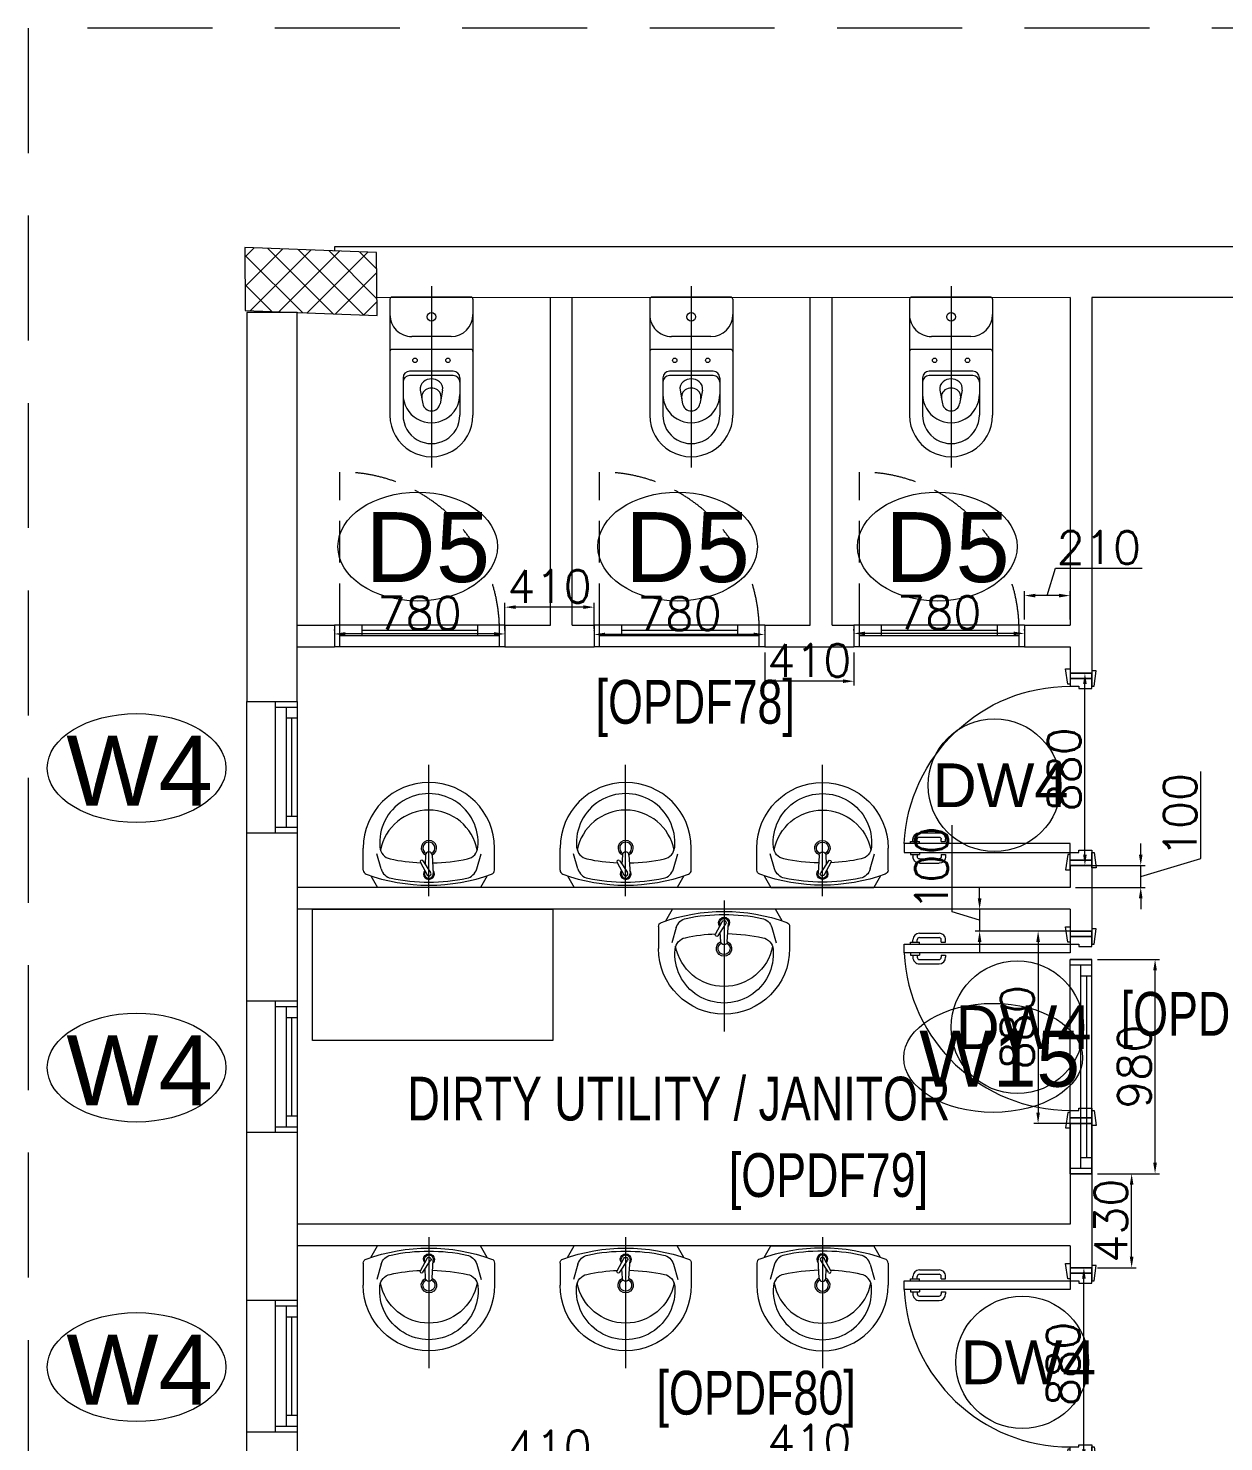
# Model space of a CAD drawing. Header units: millimetres. Extents: x -2143172 to 5255, y -610845 to 279739.
# Drawn here: x -1110147 to -1104679, y -578184 to -571718 of the extents above; entities that cross this region are included whole.
import ezdxf

# ---------------------------------------------------------------- set-up
doc = ezdxf.new("R2010")
doc.units = ezdxf.units.MM
doc.header["$LTSCALE"] = 30
doc.linetypes.add('HIDDEN', pattern=[9.525, 6.35, -3.175])
doc.linetypes.add('HIDDEN2', pattern=[0.1875, 0.125, -0.0625])
doc.layers.get('0').update_dxf_attribs({"lineweight": 5})
doc.layers.get('Defpoints').update_dxf_attribs({"lineweight": 5})
for name, color, linetype, lineweight in [('72_EGR_BASE_TEXT', 7, 'Continuous', 5), ('Al door tag', 4, 'Continuous', 5), ('Al Window tag', 5, 'Continuous', 5), ('Aluminum', 7, 'Continuous', 5), ('C-HYDR-CTCH', 6, 'Continuous', 5), ('dims.', 152, 'Continuous', 5), ('DTAG', 20, 'Continuous', 9), ('Hatch', 252, 'Continuous', 5), ('LOADING', 163, 'Continuous', 5), ('New Aluminium', 250, 'Continuous', 5), ('Proj', 7, 'HIDDEN2', 5), ('SANIT', 250, 'Continuous', 5), ('Structure', 20, 'Continuous', 5), ('Walls', 32, 'Continuous', 5)]:
    doc.layers.add(name, color=color, linetype=linetype, lineweight=lineweight)
doc.layers.add('Wooden Joinery', color=7, linetype='Continuous', lineweight=5, true_color=0x521300)
doc.styles.add('SIMPLEX', font='SIMPLEX.shx', dxfattribs={"height": 150})
doc.styles.add('TTLB-A0-JeddahDP$0$swis721', font='swiss.ttf')
doc.styles.add('X3G_ENTITY_9EC9', font='swisscl.ttf', dxfattribs={"height": 0.2})
doc.styles.add('X3G_ENTITY_9F38', font='swisscl.ttf', dxfattribs={"height": 0.2})
doc.dimstyles.new('Buk', dxfattribs={"dimtxt": 150, "dimasz": 50, "dimexe": 20, "dimexo": 25, "dimgap": 20, "dimtad": 1, "dimdec": 0, "dimrnd": 5, "dimdsep": 46, "dimtxsty": 'SIMPLEX', "dimcen": 0, "dimdle": 20, "dimclrd": 256, "dimclre": 256, "dimclrt": 256, "dimadec": 0, "dimazin": 0, "dimtfac": 0.0075, "dimtdec": 0, "dimtmove": 1, "dimatfit": 2, "dimldrblk": 'ARCHTICK', "dimfxl": 1, "dimtolj": 1, "dimtzin": 0, "dimlwd": -1, "dimlwe": -1, "dimarcsym": 0})

# ---------------------------------------------------------------- blocks, each defined once
blk = doc.blocks.new('lav-manta 60')
at = {"layer": 'SANIT'}
for p, q in [((-0.2658, -0.0529), (-0.2358, 0)), ((-0.2358, 0), (0.2358, 0)), ((0, 0.04), (0, -0.56)), ((0.2658, -0.0529), (0.2358, 0)), ((-0.015, -0.1473), (-0.0199, -0.064)), ((0.0389, -0.1142), (0.0087, -0.0575)), ((0.0191, -0.077), (0.0199, -0.064)), ((-0.3, -0.0789), (-0.3, -0.18)), ((-0.2185, -0.0841), (-0.2383, -0.1537)), ((0.0274, -0.121), (-0.0078, -0.0673)), ((0.015, -0.1473), (0.0174, -0.1057)), ((0.2185, -0.0841), (0.2383, -0.1537)), ((0.3, -0.0789), (0.3, -0.18))]:
    blk.add_line(p, q, dxfattribs=at)
for centre, radius, start, end in [((-0.28, -0.0789), 0.02, 109.82288, 180), ((0, -0.8557), 0.8457, 70.17712, 109.82288), ((-0.1608, -0.1006), 0.06, 101.80862, 164.07939), ((0, -0.8696), 0.8457, 78.19138, 101.80862), ((0, -0.0617), 0.025, 320.74745, 220.36799), ((0, -0.0617), 0.02, 353.26708, 186.68201), ((0, -0.0617), 0.00966, 25.41267, 215.95772), ((0.1608, -0.1006), 0.06, 15.92061, 78.19138), ((0.28, -0.0789), 0.02, 0, 70.17712), ((0, -0.9572), 0.8457, 91.15716, 102.08826), ((0, -0.9572), 0.8457, 88.54856, 88.84398), ((0.0332, -0.1176), 0.00666, 210.68519, 30.68519), ((0, -0.9572), 0.8457, 77.91174, 87.42745), ((0, -0.18), 0.3, 180, 0), ((0, -0.2039), 0.2252, 174.81422, 5.18578), ((-0.1645, -0.189), 0.06, 102.08826, 174.81422), ((0, -0.1282), 0.2252, 190.60973, 349.39027), ((0, -0.18), 0.035, 115.31059, 64.68941), ((0, -0.18), 0.0275, 117.14957, 62.85043), ((0, -0.1473), 0.015, 180, 0), ((0.1645, -0.189), 0.06, 5.18578, 77.91174)]:
    blk.add_arc(centre, radius, start, end, dxfattribs=at)
blk = doc.blocks.new('WC manta')
at = {"layer": 'SANIT'}
for p, q in [((-0.13, 0.18), (-0.13, -0.18)), ((-0.12, 0.19), (0.41, 0.19)), ((0.109, 0.18), (0.109, -0.18)), ((0.239, 0.13), (0.41, 0.13)), ((0.05, 0.09), (0.05, -0.09)), ((0.209, 0.1), (0.209, -0.1)), ((0.229, 0.1), (0.229, -0.1)), ((-0.18, 0), (0.65, 0)), ((0.2955, 0.051), (0.3581, 0.0393)), ((0.2955, -0.051), (0.3581, -0.0393)), ((-0.12, -0.19), (0.41, -0.19)), ((0.239, -0.13), (0.41, -0.13))]:
    blk.add_line(p, q, dxfattribs=at)
for centre, radius in [((0.159, 0.0752), 0.01), ((-0.04, 0), 0.02), ((0.159, -0.0753), 0.01)]:
    blk.add_circle(centre, radius, dxfattribs=at)
for centre, radius, start, end in [((-0.12, 0.18), 0.01, 90, 180), ((-0.05, 0.09), 0.1, 0, 90), ((0.119, 0.18), 0.01, 90, 180), ((0.239, 0.1), 0.03, 90, 180), ((0.259, 0.1), 0.03, 90, 180), ((0.3147, 0), 0.13, 270, 90), ((0.41, 0), 0.19, 270, 90), ((0.41, 0), 0.13, 270, 90), ((0.3029, 0), 0.0588, 141.52497, 218.47503), ((0.2882, 0.0117), 0.04, 79.42885, 141.52497), ((0.3454, 0), 0.0588, 166.41759, 193.58241), ((0.3271, 0.0044), 0.04, 79.42885, 166.41759), ((0.3507, 0), 0.04, 280.57115, 79.42885), ((0.2882, -0.0117), 0.04, 218.47503, 280.57115), ((0.3271, -0.0044), 0.04, 193.58241, 280.57115), ((-0.05, -0.09), 0.1, 270, 0), ((0.239, -0.1), 0.03, 180, 270), ((0.259, -0.1), 0.03, 180, 270), ((-0.12, -0.18), 0.01, 180, 270), ((0.119, -0.18), 0.01, 180, 270)]:
    blk.add_arc(centre, radius, start, end, dxfattribs=at)
blk = doc.blocks.new('*D663')
at = {"layer": 'Defpoints', "color": 0, "transparency": 16777216}
for p in [(-1105318.6, -577388.1), (-1105282, -577388.1, 0.1), (-1105282, -578268.1, 0.1)]:
    blk.add_point(p, dxfattribs=at)
at = {"layer": 'dims.', "linetype": 'Continuous', "transparency": 16777216}
for p, q in [((-1105307, -577388.1), (-1105338.6, -577388.1)), ((-1105307, -578268.1), (-1105338.6, -578268.1))]:
    blk.add_line(p, q, dxfattribs=at)
at = {"layer": 'dims.', "transparency": 16777216}
blk.add_line((-1105318.6, -578218.1), (-1105318.6, -577438.1), dxfattribs=at)
for points in [[(-1105327, -577438.1), (-1105310.3, -577438.1), (-1105318.6, -577388.1)], [(-1105327, -578218.1), (-1105310.3, -578218.1), (-1105318.6, -578268.1)]]:
    blk.add_solid(points, dxfattribs=at)
at = {"layer": 'dims.', "transparency": 16777216, "insert": (-1105413.6, -577828.1), "char_height": 150, "attachment_point": 5, "rotation": 90, "style": 'SIMPLEX'}
blk.add_mtext('\\A1;880', dxfattribs=at)
blk = doc.blocks.new('_ArchTick')
at = {"color": 0, "linetype": 'ByBlock', "const_width": 0.15}
blk.add_lwpolyline([(-0.5, -0.5), (0.5, 0.5)], dxfattribs=at)
blk = doc.blocks.new('*D666')
at = {"layer": 'Defpoints', "color": 0, "transparency": 16777216}
for p in [(-1106778.7, -578276.6), (-1106778.7, -578388.1, 0.1), (-1106370.3, -578388.1, 0.1)]:
    blk.add_point(p, dxfattribs=at)
at = {"layer": 'dims.', "linetype": 'Continuous', "transparency": 16777216}
for p, q in [((-1106778.7, -578363.1), (-1106778.7, -578256.6)), ((-1106370.3, -578363.1), (-1106370.3, -578256.6))]:
    blk.add_line(p, q, dxfattribs=at)
at = {"layer": 'dims.', "transparency": 16777216}
blk.add_line((-1106420.3, -578276.6), (-1106728.7, -578276.6), dxfattribs=at)
for points in [[(-1106728.7, -578268.3), (-1106728.7, -578285), (-1106778.7, -578276.6)], [(-1106420.3, -578268.3), (-1106420.3, -578285), (-1106370.3, -578276.6)]]:
    blk.add_solid(points, dxfattribs=at)
at = {"layer": 'dims.', "transparency": 16777216, "insert": (-1106574.5, -578181.6), "char_height": 150, "attachment_point": 5, "style": 'SIMPLEX'}
blk.add_mtext('\\A1;410', dxfattribs=at)
blk = doc.blocks.new('*D668')
at = {"layer": 'Defpoints', "color": 0, "transparency": 16777216}
for p in [(-1107967, -578303.4), (-1107967, -578388.1, 0.1), (-1107558.7, -578388.1, 0.1)]:
    blk.add_point(p, dxfattribs=at)
at = {"layer": 'dims.', "linetype": 'Continuous', "transparency": 16777216}
for p, q in [((-1107967, -578363.1), (-1107967, -578283.4)), ((-1107558.7, -578363.1), (-1107558.7, -578283.4))]:
    blk.add_line(p, q, dxfattribs=at)
at = {"layer": 'dims.', "transparency": 16777216}
blk.add_line((-1107608.7, -578303.4), (-1107917, -578303.4), dxfattribs=at)
for points in [[(-1107917, -578295), (-1107917, -578311.7), (-1107967, -578303.4)], [(-1107608.7, -578295), (-1107608.7, -578311.7), (-1107558.7, -578303.4)]]:
    blk.add_solid(points, dxfattribs=at)
at = {"layer": 'dims.', "transparency": 16777216, "insert": (-1107762.8, -578208.4), "char_height": 150, "attachment_point": 5, "style": 'SIMPLEX'}
blk.add_mtext('\\A1;410', dxfattribs=at)
blk = doc.blocks.new('*D670')
at = {"layer": 'Defpoints', "color": 0, "transparency": 16777216}
for p in [(-1105382, -575748.1, 0.1), (-1105795.5, -575848.1), (-1105382, -575848.1, 0.1)]:
    blk.add_point(p, dxfattribs=at)
at = {"layer": 'dims.', "transparency": 16777216}
for p, q in [((-1105920.5, -575760.6), (-1105920.5, -575363.5)), ((-1105795.5, -575698.1), (-1105795.5, -575648.1)), ((-1105795.5, -575798.1), (-1105920.5, -575760.6)), ((-1105795.5, -575748.1), (-1105795.5, -575848.1)), ((-1105795.5, -575748.1), (-1105795.5, -575848.1)), ((-1105795.5, -575898.1), (-1105795.5, -575948.1))]:
    blk.add_line(p, q, dxfattribs=at)
at = {"layer": 'dims.', "linetype": 'Continuous', "transparency": 16777216}
for p, q in [((-1105407, -575748.1), (-1105815.5, -575748.1)), ((-1105407, -575848.1), (-1105815.5, -575848.1))]:
    blk.add_line(p, q, dxfattribs=at)
at = {"layer": 'dims.', "transparency": 16777216}
for points in [[(-1105803.9, -575698.1), (-1105787.2, -575698.1), (-1105795.5, -575748.1)], [(-1105803.9, -575898.1), (-1105787.2, -575898.1), (-1105795.5, -575848.1)]]:
    blk.add_solid(points, dxfattribs=at)
at = {"layer": 'dims.', "transparency": 16777216, "insert": (-1106015.5, -575562.1), "char_height": 150, "attachment_point": 5, "rotation": 90, "style": 'SIMPLEX'}
blk.add_mtext('\\A1;100', dxfattribs=at)
blk = doc.blocks.new('*D671')
at = {"layer": 'Defpoints', "color": 0, "transparency": 16777216}
for p in [(-1105332, -575848.1, 0.1), (-1105528, -576728.1), (-1105332, -576728.1, 0.1)]:
    blk.add_point(p, dxfattribs=at)
at = {"layer": 'dims.', "linetype": 'Continuous', "transparency": 16777216}
for p, q in [((-1105357, -575848.1), (-1105548, -575848.1)), ((-1105357, -576728.1), (-1105548, -576728.1))]:
    blk.add_line(p, q, dxfattribs=at)
at = {"layer": 'dims.', "transparency": 16777216}
blk.add_line((-1105528, -575898.1), (-1105528, -576678.1), dxfattribs=at)
for points in [[(-1105536.3, -575898.1), (-1105519.6, -575898.1), (-1105528, -575848.1)], [(-1105536.3, -576678.1), (-1105519.6, -576678.1), (-1105528, -576728.1)]]:
    blk.add_solid(points, dxfattribs=at)
at = {"layer": 'dims.', "transparency": 16777216, "insert": (-1105623, -576288.1), "char_height": 150, "attachment_point": 5, "rotation": 90, "style": 'SIMPLEX'}
blk.add_mtext('\\A1;880', dxfattribs=at)
blk = doc.blocks.new('*D672')
at = {"layer": 'Defpoints', "color": 0, "transparency": 16777216}
for p in [(-1105282, -576958.1, 0.1), (-1105100.1, -576958.1), (-1105282, -577388.1, 0.1)]:
    blk.add_point(p, dxfattribs=at)
at = {"layer": 'dims.', "linetype": 'Continuous', "transparency": 16777216}
for p, q in [((-1105257, -576958.1), (-1105080.1, -576958.1)), ((-1105257, -577388.1), (-1105080.1, -577388.1))]:
    blk.add_line(p, q, dxfattribs=at)
at = {"layer": 'dims.', "transparency": 16777216}
blk.add_line((-1105100.1, -577338.1), (-1105100.1, -577008.1), dxfattribs=at)
for points in [[(-1105108.5, -577008.1), (-1105091.8, -577008.1), (-1105100.1, -576958.1)], [(-1105108.5, -577338.1), (-1105091.8, -577338.1), (-1105100.1, -577388.1)]]:
    blk.add_solid(points, dxfattribs=at)
at = {"layer": 'dims.', "transparency": 16777216, "insert": (-1105195.1, -577173.1), "char_height": 150, "attachment_point": 5, "rotation": 90, "style": 'SIMPLEX'}
blk.add_mtext('\\A1;430', dxfattribs=at)
blk = doc.blocks.new('*D673')
at = {"layer": 'Defpoints', "color": 0, "transparency": 16777216}
for p in [(-1105282, -575978.1, 0.1), (-1104993, -575978.1), (-1105282, -576958.1, 0.1)]:
    blk.add_point(p, dxfattribs=at)
at = {"layer": 'dims.', "linetype": 'Continuous', "transparency": 16777216}
for p, q in [((-1105257, -575978.1), (-1104973, -575978.1)), ((-1105257, -576958.1), (-1104973, -576958.1))]:
    blk.add_line(p, q, dxfattribs=at)
at = {"layer": 'dims.', "transparency": 16777216}
blk.add_line((-1104993, -576908.1), (-1104993, -576028.1), dxfattribs=at)
for points in [[(-1105001.4, -576028.1), (-1104984.7, -576028.1), (-1104993, -575978.1)], [(-1105001.4, -576908.1), (-1104984.7, -576908.1), (-1104993, -576958.1)]]:
    blk.add_solid(points, dxfattribs=at)
at = {"layer": 'dims.', "transparency": 16777216, "insert": (-1105088, -576468.1), "char_height": 150, "attachment_point": 5, "rotation": 90, "style": 'SIMPLEX'}
blk.add_mtext('\\A1;980', dxfattribs=at)
blk = doc.blocks.new('*D674')
at = {"layer": 'Defpoints', "color": 0, "transparency": 16777216}
for p in [(-1105382, -575548.1, 0.1), (-1105058.5, -575548.1), (-1105382, -575648.1, 0.1)]:
    blk.add_point(p, dxfattribs=at)
at = {"layer": 'dims.', "transparency": 16777216}
for p, q in [((-1104783.5, -575515.6), (-1104783.5, -575118.5)), ((-1105058.5, -575498.1), (-1105058.5, -575448.1)), ((-1105058.5, -575598.1), (-1104783.5, -575515.6)), ((-1105058.5, -575648.1), (-1105058.5, -575548.1)), ((-1105058.5, -575648.1), (-1105058.5, -575548.1)), ((-1105058.5, -575698.1), (-1105058.5, -575748.1))]:
    blk.add_line(p, q, dxfattribs=at)
at = {"layer": 'dims.', "linetype": 'Continuous', "transparency": 16777216}
for p, q in [((-1105357, -575548.1), (-1105038.5, -575548.1)), ((-1105357, -575648.1), (-1105038.5, -575648.1))]:
    blk.add_line(p, q, dxfattribs=at)
at = {"layer": 'dims.', "transparency": 16777216}
for points in [[(-1105066.9, -575498.1), (-1105050.2, -575498.1), (-1105058.5, -575548.1)], [(-1105066.9, -575698.1), (-1105050.2, -575698.1), (-1105058.5, -575648.1)]]:
    blk.add_solid(points, dxfattribs=at)
at = {"layer": 'dims.', "transparency": 16777216, "insert": (-1104878.5, -575317.1), "char_height": 150, "attachment_point": 5, "rotation": 90, "style": 'SIMPLEX'}
blk.add_mtext('\\A1;100', dxfattribs=at)
blk = doc.blocks.new('*D675')
at = {"layer": 'Defpoints', "color": 0, "transparency": 16777216}
for p in [(-1105332, -574668.1, 0.1), (-1105313.8, -574668.1), (-1105332, -575548.1, 0.1)]:
    blk.add_point(p, dxfattribs=at)
at = {"layer": 'dims.', "linetype": 'Continuous', "transparency": 16777216}
for p, q in [((-1105307, -574668.1), (-1105293.8, -574668.1)), ((-1105307, -575548.1), (-1105293.8, -575548.1))]:
    blk.add_line(p, q, dxfattribs=at)
at = {"layer": 'dims.', "transparency": 16777216}
blk.add_line((-1105313.8, -575498.1), (-1105313.8, -574718.1), dxfattribs=at)
for points in [[(-1105322.2, -574718.1), (-1105305.5, -574718.1), (-1105313.8, -574668.1)], [(-1105322.2, -575498.1), (-1105305.5, -575498.1), (-1105313.8, -575548.1)]]:
    blk.add_solid(points, dxfattribs=at)
at = {"layer": 'dims.', "transparency": 16777216, "insert": (-1105408.8, -575108.1), "char_height": 150, "attachment_point": 5, "rotation": 90, "style": 'SIMPLEX'}
blk.add_mtext('\\A1;880', dxfattribs=at)
blk = doc.blocks.new('*D676')
at = {"layer": 'Defpoints', "color": 0, "transparency": 16777216}
for p in [(-1105590.3, -574313.4), (-1105590.3, -574448.1, 0.1), (-1105382, -574448.1, 0.1)]:
    blk.add_point(p, dxfattribs=at)
at = {"layer": 'dims.', "transparency": 16777216}
for p, q in [((-1105486.2, -574313.4), (-1105448.7, -574188.4)), ((-1105448.7, -574188.4), (-1105051.5, -574188.4)), ((-1105432, -574313.4), (-1105540.3, -574313.4))]:
    blk.add_line(p, q, dxfattribs=at)
at = {"layer": 'dims.', "linetype": 'Continuous', "transparency": 16777216}
for p, q in [((-1105590.3, -574423.1), (-1105590.3, -574293.4)), ((-1105382, -574423.1), (-1105382, -574293.4))]:
    blk.add_line(p, q, dxfattribs=at)
at = {"layer": 'dims.', "transparency": 16777216}
for points in [[(-1105540.3, -574305.1), (-1105540.3, -574321.8), (-1105590.3, -574313.4)], [(-1105432, -574305.1), (-1105432, -574321.8), (-1105382, -574313.4)]]:
    blk.add_solid(points, dxfattribs=at)
at = {"layer": 'dims.', "transparency": 16777216, "insert": (-1105250.1, -574093.4), "char_height": 150, "attachment_point": 5, "style": 'SIMPLEX'}
blk.add_mtext('\\A1;210', dxfattribs=at)
blk = doc.blocks.new('*D677')
at = {"layer": 'Defpoints', "color": 0, "transparency": 16777216}
for p in [(-1106370.3, -574486.4), (-1106370.3, -574498.1, 0.1), (-1105590.3, -574498.1, 0.1)]:
    blk.add_point(p, dxfattribs=at)
at = {"layer": 'dims.', "linetype": 'Continuous', "transparency": 16777216}
for p, q in [((-1106370.3, -574473.1), (-1106370.3, -574466.4)), ((-1105590.3, -574473.1), (-1105590.3, -574466.4))]:
    blk.add_line(p, q, dxfattribs=at)
at = {"layer": 'dims.', "transparency": 16777216}
blk.add_line((-1105640.3, -574486.4), (-1106320.3, -574486.4), dxfattribs=at)
for points in [[(-1106320.3, -574478.1), (-1106320.3, -574494.7), (-1106370.3, -574486.4)], [(-1105640.3, -574478.1), (-1105640.3, -574494.7), (-1105590.3, -574486.4)]]:
    blk.add_solid(points, dxfattribs=at)
at = {"layer": 'dims.', "transparency": 16777216, "insert": (-1105980.3, -574391.4), "char_height": 150, "attachment_point": 5, "style": 'SIMPLEX'}
blk.add_mtext('\\A1;780', dxfattribs=at)
blk = doc.blocks.new('*D678')
at = {"layer": 'Defpoints', "color": 0, "transparency": 16777216}
for p in [(-1106778.7, -574548.1, 0.1), (-1106370.3, -574548.1, 0.1), (-1106778.7, -574705)]:
    blk.add_point(p, dxfattribs=at)
at = {"layer": 'dims.', "linetype": 'Continuous', "transparency": 16777216}
for p, q in [((-1106778.7, -574573.1), (-1106778.7, -574725)), ((-1106370.3, -574573.1), (-1106370.3, -574725))]:
    blk.add_line(p, q, dxfattribs=at)
at = {"layer": 'dims.', "transparency": 16777216}
blk.add_line((-1106420.3, -574705), (-1106728.7, -574705), dxfattribs=at)
for points in [[(-1106728.7, -574696.7), (-1106728.7, -574713.3), (-1106778.7, -574705)], [(-1106420.3, -574696.7), (-1106420.3, -574713.3), (-1106370.3, -574705)]]:
    blk.add_solid(points, dxfattribs=at)
at = {"layer": 'dims.', "transparency": 16777216, "insert": (-1106574.5, -574610), "char_height": 150, "attachment_point": 5, "style": 'SIMPLEX'}
blk.add_mtext('\\A1;410', dxfattribs=at)
blk = doc.blocks.new('*D679')
at = {"layer": 'Defpoints', "color": 0, "transparency": 16777216}
for p in [(-1107558.7, -574491.1), (-1107558.7, -574498.1, 0.1), (-1106778.7, -574498.1, 0.1)]:
    blk.add_point(p, dxfattribs=at)
at = {"layer": 'dims.', "linetype": 'Continuous', "transparency": 16777216}
for p, q in [((-1107558.7, -574473.1), (-1107558.7, -574471.1)), ((-1106778.7, -574473.1), (-1106778.7, -574471.1))]:
    blk.add_line(p, q, dxfattribs=at)
at = {"layer": 'dims.', "transparency": 16777216}
blk.add_line((-1106828.7, -574491.1), (-1107508.7, -574491.1), dxfattribs=at)
for points in [[(-1107508.7, -574482.8), (-1107508.7, -574499.5), (-1107558.7, -574491.1)], [(-1106828.7, -574482.8), (-1106828.7, -574499.5), (-1106778.7, -574491.1)]]:
    blk.add_solid(points, dxfattribs=at)
at = {"layer": 'dims.', "transparency": 16777216, "insert": (-1107168.7, -574396.1), "char_height": 150, "attachment_point": 5, "style": 'SIMPLEX'}
blk.add_mtext('\\A1;780', dxfattribs=at)
blk = doc.blocks.new('*D680')
at = {"layer": 'Defpoints', "color": 0, "transparency": 16777216}
for p in [(-1107967, -574366.3), (-1107967, -574491.1, 0.1), (-1107558.7, -574491.1, 0.1)]:
    blk.add_point(p, dxfattribs=at)
at = {"layer": 'dims.', "linetype": 'Continuous', "transparency": 16777216}
for p, q in [((-1107967, -574466.1), (-1107967, -574346.3)), ((-1107558.7, -574466.1), (-1107558.7, -574346.3))]:
    blk.add_line(p, q, dxfattribs=at)
at = {"layer": 'dims.', "transparency": 16777216}
blk.add_line((-1107608.7, -574366.3), (-1107917, -574366.3), dxfattribs=at)
for points in [[(-1107917, -574357.9), (-1107917, -574374.6), (-1107967, -574366.3)], [(-1107608.7, -574357.9), (-1107608.7, -574374.6), (-1107558.7, -574366.3)]]:
    blk.add_solid(points, dxfattribs=at)
at = {"layer": 'dims.', "transparency": 16777216, "insert": (-1107762.8, -574271.3), "char_height": 150, "attachment_point": 5, "style": 'SIMPLEX'}
blk.add_mtext('\\A1;410', dxfattribs=at)
blk = doc.blocks.new('*D681')
at = {"layer": 'Defpoints', "color": 0, "transparency": 16777216}
for p in [(-1108747, -574488.8), (-1108747, -574498.1, 0.1), (-1107967, -574498.1, 0.1)]:
    blk.add_point(p, dxfattribs=at)
at = {"layer": 'dims.', "linetype": 'Continuous', "transparency": 16777216}
for p, q in [((-1108747, -574473.1), (-1108747, -574468.8)), ((-1107967, -574473.1), (-1107967, -574468.8))]:
    blk.add_line(p, q, dxfattribs=at)
at = {"layer": 'dims.', "transparency": 16777216}
blk.add_line((-1108017, -574488.8), (-1108697, -574488.8), dxfattribs=at)
for points in [[(-1108697, -574480.4), (-1108697, -574497.1), (-1108747, -574488.8)], [(-1108017, -574480.4), (-1108017, -574497.1), (-1107967, -574488.8)]]:
    blk.add_solid(points, dxfattribs=at)
at = {"layer": 'dims.', "transparency": 16777216, "insert": (-1108357, -574393.8), "char_height": 150, "attachment_point": 5, "style": 'SIMPLEX'}
blk.add_mtext('\\A1;780', dxfattribs=at)
blk = doc.blocks.new('A$C72370EFE')
at = {"layer": 'Wooden Joinery'}
for p, q in [((-0.01, -0.04), (-0.02, -0.04)), ((-0.01, -0.06), (-0.02, -0.06)), ((-0.01, -0.03), (-0.01, -0.07)), ((0, -0.03), (-0.01, -0.03)), ((0.04, -0.03), (0.05, -0.03)), ((0.05, -0.03), (0.05, -0.07)), ((0.05, -0.04), (0.06, -0.04)), ((0.05, -0.06), (0.06, -0.06)), ((-0.05, -0.07), (-0.05, -0.16)), ((-0.03, -0.07), (-0.03, -0.16)), ((0, -0.07), (-0.01, -0.07)), ((0.04, -0.07), (0.05, -0.07)), ((0.07, -0.07), (0.07, -0.16)), ((0.09, -0.07), (0.09, -0.16)), ((-0.01, -0.17), (-0.02, -0.17)), ((-0.01, -0.19), (-0.02, -0.19)), ((-0.01, -0.17), (-0.01, -0.19)), ((0.05, -0.17), (0.06, -0.17)), ((0.05, -0.17), (0.05, -0.19)), ((0.05, -0.19), (0.06, -0.19))]:
    blk.add_line(p, q, dxfattribs=at)
for centre, radius, start, end in [((-0.02, -0.07), 0.03, 90, 180), ((-0.02, -0.07), 0.01, 90, 180), ((0.06, -0.07), 0.03, 0, 90), ((0.06, -0.07), 0.01, 0, 90), ((-0.02, -0.16), 0.03, 180, 270), ((-0.02, -0.16), 0.01, 180, 270), ((0.06, -0.16), 0.01, 270, 0), ((0.06, -0.16), 0.03, 270, 0)]:
    blk.add_arc(centre, radius, start, end, dxfattribs=at)
blk = doc.blocks.new('A$C5FCA3E6B')
at = {"layer": 'Wooden Joinery'}
for points in [[(80, 858.9), (80, 868.9), (10, 878.9), (10, 858.9)], [(840, 858.9), (840, 868.9), (910, 878.9), (910, 858.9)], [(70, 758.9), (70, 748.9), (0, 738.9), (0, 758.9)], [(120, 758.9), (120, 0), (80, 0), (80, 758.9)], [(850, 758.9), (850, 748.9), (920, 738.9), (920, 758.9)]]:
    blk.add_lwpolyline(points, close=True, dxfattribs=at)
for points in [[(45, 758.9), (45, 858.9), (20, 858.9), (20, 758.9), (45, 758.9)], [(45, 758.9), (80, 758.9), (80, 798.9), (90, 798.9), (90, 858.9), (45, 858.9), (45, 758.9)], [(875, 758.9), (840, 758.9), (840, 798.9), (830, 798.9), (830, 858.9), (875, 858.9), (875, 758.9)], [(875, 758.9), (875, 858.9), (900, 858.9), (900, 758.9), (875, 758.9)]]:
    blk.add_lwpolyline(points, dxfattribs=at)
blk.add_arc((80, 758.9), 760, 273.01713, 0, dxfattribs=at)
at = {"layer": 'Wooden Joinery', "xscale": 999.9999999998854, "yscale": 999.9999999998854, "zscale": 999.9999999998854, "rotation": 180}
blk.add_blockref('A$C72370EFE', (120, 0), dxfattribs=at)
blk = doc.blocks.new('A$C47696aed')
at = {"layer": 'Hatch'}
h = blk.add_hatch(dxfattribs=at)
h.set_pattern_fill('ANSI37', color=256, scale=30)
h.paths.add_polyline_path([(50952.7, 21917.9), (50348.7, 21909.7), (50352.6, 21621.3), (50956.6, 21629.5)])
h.paths.add_polyline_path([(43791.9, 21910.1), (43208.4, 21904.7), (43188.5, 21613.3), (43772, 21618.7)])
h.paths.add_polyline_path([(29414.9, 21902.8), (28815.8, 21898.7), (28810.1, 21605.6), (29409.2, 21609.7)])
h.paths.add_polyline_path([(36600.2, 21904.9), (35999, 21897.4), (35990.7, 21611.8), (36591.9, 21619.3)])
h.paths.add_polyline_path([(22195.7, 21912), (21589.3, 21890.2), (21603.8, 21597.6), (22210.2, 21619.5)])
h.paths.add_polyline_path([(15459.1, 21901.7), (14237.2, 21925.6), (14230.7, 21629.5), (15452.7, 21605.5)])
h.paths.add_polyline_path([(15473.2, 14701.6), (14258.2, 14685.8), (14244.7, 14393.4), (15459.7, 14409.1)])
h.paths.add_polyline_path([(15447.1, 7508.4), (14244, 7492.4), (14238.3, 7199.4), (15441.4, 7215.3)])
h.paths.add_polyline_path([(15465.6, 309.7), (14269, 298.3), (14271.8, 3.8), (15468.5, 15.2)])
h.paths.add_polyline_path([(7830.6, 311.8), (7227.1, 308.1), (7237.7, 22.6), (7841.3, 26.3)])
h.paths.add_polyline_path([(7815.2, 7509.8), (7218.4, 7511.4), (7218.2, 7210.2), (7815.1, 7208.6)])
h.paths.add_polyline_path([(7825.1, 14699.4), (7205.8, 14700.6), (7195.2, 14397.6), (7814.5, 14396.4)])
h.paths.add_polyline_path([(7801.7, 21878.7), (7201.1, 21893.2), (7197.5, 21603.6), (7798.1, 21589.1)])
h.paths.add_polyline_path([(602.6, 21876.9), (0, 21899.6), (1.9, 21611.2), (604.5, 21588.5)])
h.paths.add_polyline_path([(610.4, 7498.6), (8.3, 7491.6), (11.7, 7200), (613.7, 7206.9)])
h.paths.add_polyline_path([(627.9, 303.9), (29.5, 302.9), (34.3, 2.3), (632.7, 3.3)])
h.paths.add_polyline_path([(22214.6, 317.2), (21608.9, 304.3), (21614.6, 3.1), (22220.3, 16)])
h.paths.add_polyline_path([(22208.1, 7509.7), (21613.7, 7492.1), (21615.8, 7195.5), (22210.2, 7213.1)])
h.paths.add_polyline_path([(22199.3, 14717.7), (21600.4, 14710), (21604.4, 14409.9), (22203.4, 14417.6)])
h.paths.add_polyline_path([(29399.7, 14702.4), (28797.7, 14707.1), (28802, 14415), (29403.9, 14410.3)])
h.paths.add_polyline_path([(29403.4, 7519.8), (28799.6, 7502.2), (28813, 7202.1), (29413.1, 7223.2)])
h.paths.add_polyline_path([(29419.5, 303.8), (28815.7, 310.4), (28813.3, 24.7), (29417.2, 18.1)])
h.paths.add_polyline_path([(36618, 314.2), (36020.7, 299.7), (36029.7, 0), (36627, 14.6)])
h.paths.add_polyline_path([(36610.7, 7502.6), (36009.5, 7504.5), (36010.6, 7207.3), (36611.9, 7205.4)])
h.paths.add_polyline_path([(36574.3, 14706.4), (35993.4, 14711.1), (36013.1, 14421.3), (36594, 14416.6)])
h.paths.add_polyline_path([(43777.6, 14705.7), (43180, 14719.4), (43182, 14427.5), (43779.6, 14413.8)])
h.paths.add_polyline_path([(43778.6, 7507.1), (43210.2, 7499.5), (43212, 7205.4), (43780.5, 7213)])
h.paths.add_polyline_path([(43815.7, 310), (43210.4, 307.3), (43211.8, 2.8), (43817, 5.4)])
h.paths.add_polyline_path([(50989.9, 309.5), (50401.9, 325.5), (50388.7, 18.3), (50976.7, 2.3)])
h.paths.add_polyline_path([(50974.1, 7508.9), (50370.9, 7510), (50368.9, 7213.4), (50972.2, 7212.3)])
at = {"layer": 'C-HYDR-CTCH', "color": 4, "flags": 128}
blk.add_lwpolyline([(1.9, 21611.2), (604.5, 21588.5), (602.6, 21876.9), (0, 21899.6), (1.9, 21611.2)], dxfattribs=at)
blk = doc.blocks.new('A$C76968c6f')
at = {"layer": 'Aluminum', "color": 5}
for p, q in [((980, 100, 0.1), (0, 100, 0.1)), ((25, 0, 0.1), (25, 100, 0.1)), ((75, 50, 0.1), (75, 100, 0.1)), ((75, 75, 0.1), (905, 75, 0.1)), ((905, 50, 0.1), (905, 100, 0.1)), ((955, 0, 0.1), (955, 100, 0.1)), ((980, 0, 0.1), (0, 0, 0.1)), ((955, 50, 0.1), (25, 50, 0.1))]:
    blk.add_line(p, q, dxfattribs=at)
at = {"layer": 'Walls'}
for p, q in [((0, 100, 0.1), (0, 0, 0.1)), ((0, 0, 0.1), (0, 100, 0.1)), ((980, 100, 0.1), (980, 0, 0.1)), ((980, 0, 0.1), (980, 100, 0.1))]:
    blk.add_line(p, q, dxfattribs=at)
blk = doc.blocks.new('A$C76ae8329')
at = {"layer": 'Walls'}
for p, q in [((202.1, 304.6), (202.1, 404.6)), ((1182.1, 304.6), (1182.1, 404.6))]:
    blk.add_line(p, q, dxfattribs=at)
at = {"layer": 'dims.', "rotation": 180}
blk.add_blockref('A$C76968c6f', (1182.1, 404.6, -0.1), dxfattribs=at)
blk = doc.blocks.new('A$C0FEE3B4B')
at = {"layer": 'Al Window tag'}
blk.add_ellipse((-504.6, -4.5, -0.1), major_axis=(408.6, 0), ratio=0.610025, dxfattribs=at)
at = {"layer": 'Al Window tag', "insert": (-826, 143.3, -0.1), "char_height": 320, "attachment_point": 1, "style": 'TTLB-A0-JeddahDP$0$swis721'}
blk.add_mtext_dynamic_manual_height_columns('W4', width=1569.457, gutter_width=9406.5, heights=[480.3], dxfattribs=at)
blk = doc.blocks.new('A$C36EC175B')
at = {"layer": 'Al Window tag'}
blk.add_ellipse((0, 0), major_axis=(408.6, 0), ratio=0.610025, dxfattribs=at)
at = {"layer": 'Al Window tag', "insert": (-338.2, 123.8, 0), "char_height": 256, "attachment_point": 1, "style": 'TTLB-A0-JeddahDP$0$swis721'}
blk.add_mtext_dynamic_manual_height_columns('W15', width=1569.457, gutter_width=9406.5, heights=[480.3], dxfattribs=at)
blk = doc.blocks.new('A$C39C6726A')
at = {"layer": 'New Aluminium', "linetype": 'HIDDEN'}
blk.add_line((25, 100), (25, 800), dxfattribs=at)
at = {"layer": 'New Aluminium'}
for p, q in [((780, 100), (0, 100)), ((25, 0), (25, 100)), ((125, 100), (125, 50)), ((655, 75), (125, 75)), ((655, 100), (655, 50)), ((755, 0), (755, 100)), ((780, 0), (0, 0)), ((755, 50), (25, 50))]:
    blk.add_line(p, q, dxfattribs=at)
at = {"layer": 'New Aluminium', "linetype": 'HIDDEN'}
blk.add_arc((29.3, 73.9), 726.2, 2.0631, 90.34049, dxfattribs=at)
blk = doc.blocks.new('A$C23F03E74')
at = {"layer": 'Al door tag'}
blk.add_ellipse((-365, 0), major_axis=(365, 0), ratio=0.682917, dxfattribs=at)
at = {"layer": 'Al door tag', "insert": (-605.2, 157.7), "char_height": 320, "attachment_point": 1, "style": 'TTLB-A0-JeddahDP$0$swis721'}
blk.add_mtext_dynamic_manual_height_columns('D5', width=1569.457, gutter_width=9406.5, heights=[480.3], dxfattribs=at)
blk = doc.blocks.new('A$C43641BA2')
at = {"layer": 'DTAG'}
blk.add_circle((0, 0), 303.3, dxfattribs=at)
at = {"layer": 'DTAG', "insert": (-282.4, 100), "char_height": 200, "width": 6547.939, "attachment_point": 1, "style": 'TTLB-A0-JeddahDP$0$swis721'}
blk.add_mtext('DW4', dxfattribs=at)
blk = doc.blocks.new('cabinet')
at = {"layer": 'LOADING'}
for p, q in [((-73442.3, -98322.6, 0), (-73442.3, -97222.6, 0)), ((-73442.3, -97222.6, 0), (-72842.3, -97222.6, 0)), ((-72842.3, -97222.6, 0), (-72842.3, -98322.6, 0)), ((-72842.3, -98322.6, 0), (-73442.3, -98322.6, 0))]:
    blk.add_line(p, q, dxfattribs=at)

msp = doc.modelspace()

# ---------------------------------------------------------------- linework, layer by layer
at = {"layer": 'Aluminum'}
for p, q in [((-1109147, -575398.1, 0.2), (-1109147, -574798.1, 0.2)), ((-1109017, -574798.1, 0.2), (-1109017, -575398.1, 0.2)), ((-1108917, -574798.1, 0.2), (-1108917, -575398.1, 0.2)), ((-1109017, -574823.1, 0.2), (-1108917, -574823.1, 0.2)), ((-1108967, -574823.1, 0.2), (-1108967, -575373.1, 0.2)), ((-1108967, -574873.1, 0.2), (-1108917, -574873.1, 0.2)), ((-1108942, -575323.1, 0.2), (-1108942, -574873.1, 0.2)), ((-1108967, -575323.1, 0.2), (-1108917, -575323.1, 0.2)), ((-1109017, -575373.1, 0.2), (-1108917, -575373.1, 0.2)), ((-1109147, -576768.1, 0.2), (-1109147, -576168.1, 0.2)), ((-1109017, -576168.1, 0.2), (-1109017, -576768.1, 0.2)), ((-1108917, -576168.1, 0.2), (-1108917, -576768.1, 0.2)), ((-1109017, -576193.1, 0.2), (-1108917, -576193.1, 0.2)), ((-1108967, -576193.1, 0.2), (-1108967, -576743.1, 0.2)), ((-1108967, -576243.1, 0.2), (-1108917, -576243.1, 0.2)), ((-1108942, -576693.1, 0.2), (-1108942, -576243.1, 0.2)), ((-1108967, -576693.1, 0.2), (-1108917, -576693.1, 0.2)), ((-1109017, -576743.1, 0.2), (-1108917, -576743.1, 0.2)), ((-1109147, -578138.1, 0.2), (-1109147, -577538.1, 0.2)), ((-1109017, -577538.1, 0.2), (-1109017, -578138.1, 0.2)), ((-1109017, -577563.1, 0.2), (-1108917, -577563.1, 0.2)), ((-1108967, -577563.1, 0.2), (-1108967, -578113.1, 0.2)), ((-1108917, -577538.1, 0.2), (-1108917, -578138.1, 0.2)), ((-1108967, -577613.1, 0.2), (-1108917, -577613.1, 0.2)), ((-1108942, -578063.1, 0.2), (-1108942, -577613.1, 0.2)), ((-1109017, -578113.1, 0.2), (-1108917, -578113.1, 0.2)), ((-1108967, -578063.1, 0.2), (-1108917, -578063.1, 0.2))]:
    msp.add_line(p, q, dxfattribs=at)
at = {"layer": 'Proj', "linetype": 'HIDDEN', "ltscale": 3, "elevation": 0.2}
msp.add_lwpolyline([(-1058727, -571718.1), (-1110147, -571718.1), (-1110147, -595618.1), (-1058727, -595618.1)], dxfattribs=at)
at = {"layer": 'Walls'}
for p, q in [((-1101296.8, -572718.1, 0.2), (-1108747, -572718.1, 0.2)), ((-1108747, -572718.1, 0.2), (-1108747, -572736.2, 0.2)), ((-1105382, -572949.6, 0.2), (-1108552.4, -572950.9, 0.2)), ((-1107758.7, -574448.1, 0.2), (-1107758.7, -572948.1, 0.2)), ((-1107658.7, -574448.1, 0.2), (-1107658.7, -572948.1, 0.2)), ((-1106570.3, -574448.1, 0.2), (-1106570.3, -572948.1, 0.2)), ((-1106470.3, -574448.1, 0.2), (-1106470.3, -572948.1, 0.2)), ((-1105382, -572949.6, 0.2), (-1105382, -574448.1, 0.2)), ((-1104082.6, -572949, 0.2), (-1105282, -572949.5, 0.2)), ((-1105282, -572949.5, 0.2), (-1105282, -574668.1, 0.2)), ((-1108917, -574448.1, 0.2), (-1108747, -574448.1, 0.2)), ((-1108747, -574448.1, 0.2), (-1108747, -574548.1, 0.2)), ((-1107967, -574448.1, 0.2), (-1107758.7, -574448.1, 0.2)), ((-1107967, -574448.1, 0.2), (-1107967, -574548.1, 0.2)), ((-1107658.7, -574448.1, 0.2), (-1107558.7, -574448.1, 0.2)), ((-1107558.7, -574448.1, 0.2), (-1107558.7, -574548.1, 0.2)), ((-1106778.7, -574448.1, 0.2), (-1106778.7, -574548.1, 0.2)), ((-1106778.7, -574448.1, 0.2), (-1106570.3, -574448.1, 0.2)), ((-1106470.3, -574448.1, 0.2), (-1106370.3, -574448.1, 0.2)), ((-1106370.3, -574448.1, 0.2), (-1106370.3, -574548.1, 0.2)), ((-1105590.3, -574448.1, 0.2), (-1105590.3, -574548.1, 0.2)), ((-1105590.3, -574448.1, 0.2), (-1105382, -574448.1, 0.2)), ((-1108917, -574548.1, 0.2), (-1108747, -574548.1, 0.2)), ((-1107967, -574548.1, 0.2), (-1107558.7, -574548.1, 0.2)), ((-1106778.7, -574548.1, 0.2), (-1106370.3, -574548.1, 0.2)), ((-1105590.3, -574548.1, 0.2), (-1105382, -574548.1, 0.2)), ((-1105382, -574548.1, 0.2), (-1105382, -574668.1, 0.2)), ((-1105382, -574668.1, 0.2), (-1105282, -574668.1, 0.2)), ((-1105382, -575548.1, 0.2), (-1105382, -575648.1, 0.2)), ((-1105382, -575548.1, 0.2), (-1105282, -575548.1, 0.2)), ((-1105282, -575548.1, 0.2), (-1105282, -575848.1, 0.2)), ((-1105382, -575648.1, 0.2), (-1108917, -575648.1, 0.2)), ((-1105382, -575748.1, 0.2), (-1108917, -575748.1, 0.2)), ((-1105382, -575748.1, 0.2), (-1105382, -575848.1, 0.2)), ((-1105382, -575848.1, 0.2), (-1105282, -575848.1, 0.2)), ((-1105382, -576728.1, 0.2), (-1105382, -577188.1, 0.2)), ((-1105382, -576728.1, 0.2), (-1105282, -576728.1, 0.2)), ((-1105282, -576728.1, 0.2), (-1105282, -577388.1, 0.2)), ((-1105382, -577188.1, 0.2), (-1108917, -577188.1, 0.2)), ((-1105382, -577288.1, 0.2), (-1108917, -577288.1, 0.2)), ((-1105382, -577288.1, 0.2), (-1105382, -577388.1, 0.2)), ((-1105382, -577388.1, 0.2), (-1105282, -577388.1, 0.2))]:
    msp.add_line(p, q, dxfattribs=at)
at = {"layer": 'Walls', "elevation": 0.2}
for points in [[(-1109147, -574798.1), (-1108917, -574798.1), (-1108917, -573018.1), (-1109147, -573018.1)], [(-1109147, -575398.1), (-1108917, -575398.1), (-1108917, -576168.1), (-1109147, -576168.1)], [(-1109147, -576768.1), (-1108917, -576768.1), (-1108917, -577538.1), (-1109147, -577538.1)]]:
    msp.add_lwpolyline(points, close=True, dxfattribs=at)
msp.add_lwpolyline([(-1109147, -579697.3), (-1109147, -578138.1), (-1108917, -578138.1), (-1108917, -579697.3)], dxfattribs=at)

# ---------------------------------------------------------------- block references
at = {"rotation": 90}
msp.add_blockref('A$C76ae8329', (-1104977.4, -577160.3, 0.2), dxfattribs=at)
at = {"layer": 'Al door tag'}
for p in [(-1108000.5, -574089.2, 0.2), (-1106812.2, -574089.2, 0.2), (-1105623.8, -574089.2, 0.2)]:
    msp.add_blockref('A$C23F03E74', p, dxfattribs=at)
at = {"layer": 'Al Window tag'}
for name, p in [('A$C0FEE3B4B', (-1109147, -575098.1, 0.2)), ('A$C0FEE3B4B', (-1109147, -576468.1, 0.2)), ('A$C36EC175B', (-1105733.5, -576428, 0.2)), ('A$C0FEE3B4B', (-1109147, -577838.1, 0.2))]:
    msp.add_blockref(name, p, dxfattribs=at)
at = {"layer": 'DTAG'}
for p in [(-1105727.9, -575181.1), (-1105623, -576288.1, 0.1), (-1105600.3, -577820.8)]:
    msp.add_blockref('A$C43641BA2', p, dxfattribs=at)
at = {"layer": 'New Aluminium', "linetype": 'HIDDEN'}
for p in [(-1108747, -574548.1, 0.2), (-1107558.7, -574548.1, 0.2), (-1106370.3, -574548.1, 0.2)]:
    msp.add_blockref('A$C39C6726A', p, dxfattribs=at)
at = {"layer": 'SANIT'}
for name, p, xscale, yscale, zscale, rotation in [('WC manta', (-1108302.8, -573078.1, 0.2), 999.9999999999995, 999.9999999999995, 999.9999999999995, 270), ('WC manta', (-1107114.5, -573078.1, 0.2), 999.9999999999995, 999.9999999999995, 999.9999999999995, 270), ('WC manta', (-1105926.2, -573078.1, 0.2), 999.9999999999995, 999.9999999999995, 999.9999999999995, 270), ('lav-manta 60', (-1108314.5, -575648.1, 0.2), 1000.000000000223, 1000.000000000223, 1000.000000000223, 180), ('lav-manta 60', (-1107414.5, -575648.1, 0.2), 1000.000000000223, 1000.000000000223, 1000.000000000223, 180), ('lav-manta 60', (-1106514.5, -575648.1, 0.2), -1000.000000000223, 1000.000000000223, 1000.000000000223, 180)]:
    msp.add_blockref(name, p, dxfattribs=dict(at, xscale=xscale, yscale=yscale, zscale=zscale, rotation=rotation))
at = {"layer": 'SANIT', "yscale": 1000.000000000223, "zscale": 1000.000000000223}
for p, xscale in [((-1106964.5, -575748.1, 0.2), -1000.000000000223), ((-1108314.5, -577288.1, 0.2), -1000.000000000223), ((-1107414.5, -577288.1, 0.2), -1000.000000000223), ((-1106514.5, -577288.1, 0.2), 1000.000000000223)]:
    msp.add_blockref('lav-manta 60', p, dxfattribs=dict(at, xscale=xscale))
at = {"layer": 'Structure', "color": 3}
msp.add_blockref('A$C47696aed', (-1109156.4, -594620.4, 0.2), dxfattribs=at)
at = {"layer": 'Walls', "rotation": 89.99999999999562}
msp.add_blockref('cabinet', (-1206069.6, -502905.8, 0.2), dxfattribs=at)
at = {"layer": 'Wooden Joinery', "xscale": -1, "rotation": 270}
msp.add_blockref('A$C5FCA3E6B', (-1106140.9, -575568.1, 0.2), dxfattribs=at)
at = {"layer": 'Wooden Joinery', "rotation": 270}
for p in [(-1106140.9, -575828.1, 0.2), (-1106140.9, -577368.1, 0.2)]:
    msp.add_blockref('A$C5FCA3E6B', p, dxfattribs=at)

# ---------------------------------------------------------------- texts
at = {"layer": '72_EGR_BASE_TEXT', "char_height": 200, "attachment_point": 2}
for s, insert, style in [('[OPDF78]', (-1107096.3, -574699.4, 0.2), 'X3G_ENTITY_9F38'), ('[OPDF72]', (-1104694.5, -576126.5, 0.2), 'X3G_ENTITY_9F38'), ('DIRTY UTILITY / JANITOR', (-1107171.1, -576514.4, 0.1), 'X3G_ENTITY_9EC9'), ('[OPDF79]', (-1106486.9, -576864.1, 0.1), 'X3G_ENTITY_9F38'), ('[OPDF80]', (-1106817.7, -577859.8, 0.2), 'X3G_ENTITY_9F38')]:
    msp.add_mtext(s, dxfattribs=dict(at, insert=insert, style=style))

# ---------------------------------------------------------------- dimensions: what is measured, and where the dimension line sits
at = {"layer": 'dims.'}
for base, p1, p2, picture, middle in [((-1105590.3, -574313.4, 0.1), (-1105382, -574448.1, 0.2), (-1105590.3, -574448.1, 0.2), '*D676', (-1105428.7, -574093.4, 0.1)), ((-1107967, -574366.3, 0.1), (-1107558.7, -574491.1, 0.2), (-1107967, -574491.1, 0.2), '*D680', (-1107762.8, -574271.3, 0.1)), ((-1108747, -574488.8, 0.1), (-1107967, -574498.1, 0.2), (-1108747, -574498.1, 0.2), '*D681', (-1108357, -574393.8, 0.1)), ((-1107558.7, -574491.1, 0.1), (-1106778.7, -574498.1, 0.2), (-1107558.7, -574498.1, 0.2), '*D679', (-1107168.7, -574396.1, 0.1)), ((-1106370.3, -574486.4, 0.1), (-1105590.3, -574498.1, 0.2), (-1106370.3, -574498.1, 0.2), '*D677', (-1105980.3, -574391.4, 0.1)), ((-1106778.7, -574705, 0.1), (-1106370.3, -574548.1, 0.2), (-1106778.7, -574548.1, 0.2), '*D678', (-1106574.5, -574610, 0.1)), ((-1107967, -578303.4, 0.1), (-1107558.7, -578388.1, 0.2), (-1107967, -578388.1, 0.2), '*D668', (-1107762.8, -578208.4, 0.1)), ((-1106778.7, -578276.6, 0.1), (-1106370.3, -578388.1, 0.2), (-1106778.7, -578388.1, 0.2), '*D666', (-1106574.5, -578181.6, 0.1))]:
    dim = msp.add_linear_dim(base=base, p1=p1, p2=p2, dimstyle='Buk', dxfattribs=at)
    dim.commit()
    dim.dimension.update_dxf_attribs({"geometry": picture, "text_midpoint": middle})
for base, p1, p2, picture, middle in [((-1105313.8, -574668.1, 0.1), (-1105332, -575548.1, 0.2), (-1105332, -574668.1, 0.2), '*D675', (-1105408.8, -575108.1, 0.1)), ((-1105058.5, -575548.1, 0.1), (-1105382, -575648.1, 0.2), (-1105382, -575548.1, 0.2), '*D674', (-1104878.5, -575495.6, 0.1)), ((-1105795.5, -575848.1, 0.1), (-1105382, -575748.1, 0.2), (-1105382, -575848.1, 0.2), '*D670', (-1106015.5, -575740.6, 0.1)), ((-1105528, -576728.1, 0.1), (-1105332, -575848.1, 0.2), (-1105332, -576728.1, 0.2), '*D671', (-1105623, -576288.1, 0.1)), ((-1104993, -575978.1, 0.1), (-1105282, -576958.1, 0.2), (-1105282, -575978.1, 0.2), '*D673', (-1105088, -576468.1, 0.1)), ((-1105100.1, -576958.1, 0.1), (-1105282, -577388.1, 0.2), (-1105282, -576958.1, 0.2), '*D672', (-1105195.1, -577173.1, 0.1)), ((-1105318.6, -577388.1, 0.1), (-1105282, -578268.1, 0.2), (-1105282, -577388.1, 0.2), '*D663', (-1105413.6, -577828.1, 0.1))]:
    dim = msp.add_linear_dim(base=base, p1=p1, p2=p2, angle=90, dimstyle='Buk', dxfattribs=at)
    dim.commit()
    dim.dimension.update_dxf_attribs({"geometry": picture, "text_midpoint": middle})

doc.saveas('drawing.dxf')
